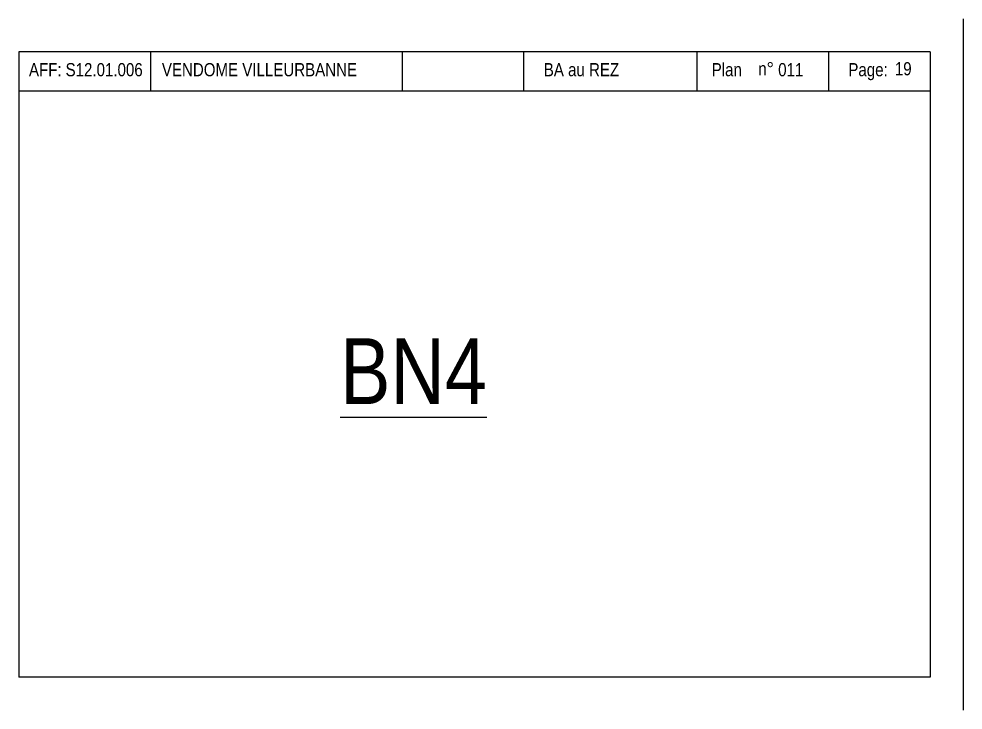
# Model space of a CAD drawing. Header units: metres. Extents: x -9927 to 45032, y -190416 to 12166.
# Drawn here: x 9292 to 10727, y -88247 to -87197 of the extents above; entities that cross this region are included whole.
import ezdxf

# ---------------------------------------------------------------- set-up
doc = ezdxf.new("R2010")
doc.units = ezdxf.units.M
doc.layers.add('01_fenetres', color=171, linetype='Continuous')
doc.layers.add('01_texte', color=230, linetype='Continuous')
doc.styles.add('STYLE2', font='ARIALN.TTF')

msp = doc.modelspace()

# ---------------------------------------------------------------- linework, layer by layer
at = {"layer": '01_fenetres', "ltscale": 30}
for p, q in [((9292.03, -87246.54), (9292.03, -88196.54)), ((9292.03, -87246.54), (9292.03, -88196.54)), ((9292.03, -87246.54), (9292.03, -88196.54)), ((10677.03, -87246.54), (9292.03, -87246.54)), ((9492.03, -87246.54), (9492.03, -87306.54)), ((9874.53, -87246.54), (9874.53, -87306.54)), ((10058.79, -87246.54), (10058.79, -87306.54)), ((10322.9, -87306.54), (10322.9, -87246.54)), ((10522.9, -87306.54), (10522.9, -87246.54)), ((10677.03, -87246.54), (10677.03, -88196.54)), ((10677.03, -87306.54), (9292.03, -87306.54)), ((10677.03, -88196.54), (9292.03, -88196.54))]:
    msp.add_line(p, q, dxfattribs=at)
at = {"layer": '01_texte', "ltscale": 30}
msp.add_line((10727.03, -87196.54), (10727.03, -88246.54), dxfattribs=at)

# ---------------------------------------------------------------- texts
at = {"layer": '01_texte', "style": 'STYLE2'}
for s, height, p in [('n%%D', 20, (10415.63, -87282.25)), ('19', 20, (10623.3, -87282.25)), ('AFF:', 20, (9307.33, -87283.69)), ('S12.01.006', 20, (9362.99, -87283.69)), ('VENDOME VILLEURBANNE', 20, (9509.38, -87283.69)), ('BA au REZ', 20, (10089.74, -87283.69)), ('Plan', 20, (10344.94, -87283.69)), ('011', 20, (10445.97, -87283.69)), ('Page:', 20, (10552.61, -87283.69)), ('%%UBN4', 100, (9780.3, -87781.64))]:
    msp.add_text(s, height=height, dxfattribs=at).set_placement(p)

doc.saveas('drawing.dxf')
